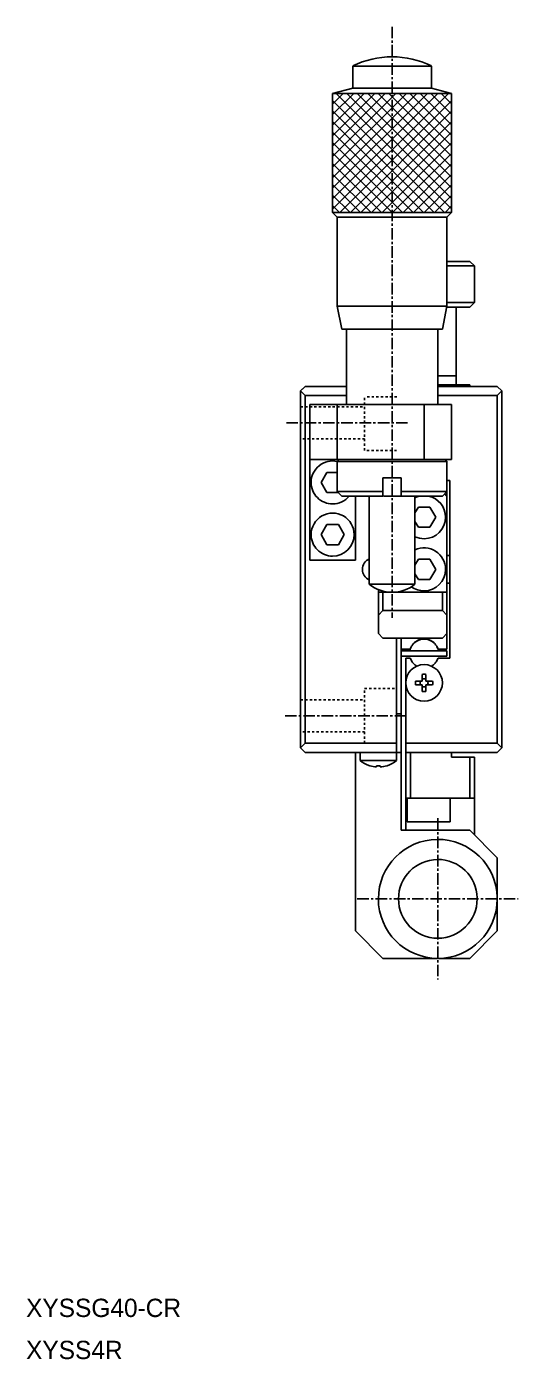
# Model space of a CAD drawing. Extents: x 78 to 245, y 86 to 237.
# Drawn here: x 77.9 to 131.6, y 91.2 to 236.8 of the extents above; entities that cross this region are included whole.
import ezdxf

# ---------------------------------------------------------------- set-up
doc = ezdxf.new("R2010")
doc.units = 0
doc.linetypes.add('CENTER', pattern=[2, 1.25, -0.25, 0.25, -0.25])
doc.linetypes.add('DOT', pattern=[0.5, 0.25, -0.25])
doc.layers.get('0').update_dxf_attribs({"linetype": 'CONTINUOUS'})
doc.layers.add('CENTER', color=1, linetype='CENTER')

msp = doc.modelspace()

# ---------------------------------------------------------------- linework, layer by layer
at = {"color": 7, "linetype": 'CONTINUOUS'}
for p, q in [((113.54, 230.13), (113.54, 232.54)), ((122.14, 232.54), (113.54, 232.54)), ((122.14, 232.54), (122.14, 230.13)), ((111.34, 229.54), (113.54, 230.13)), ((122.14, 230.13), (113.54, 230.13)), ((122.14, 230.13), (124.34, 229.54)), ((111.34, 216.54), (111.34, 229.54)), ((111.34, 216.54), (111.34, 229.54)), ((124.34, 229.54), (124.34, 216.54)), ((124.34, 229.54), (124.34, 216.54)), ((111.84, 216.04), (111.34, 216.54)), ((111.84, 206.29), (111.84, 216.04)), ((124.34, 216.54), (123.84, 216.04)), ((123.84, 216.04), (123.84, 206.29)), ((123.84, 211.19), (126.34, 211.19)), ((126.34, 211.19), (123.84, 211.19)), ((126.34, 211.19), (126.84, 210.69)), ((123.84, 210.69), (126.84, 210.69)), ((126.84, 210.69), (126.84, 206.69)), ((112.34, 203.79), (111.84, 206.29)), ((123.84, 206.29), (123.34, 203.79)), ((123.82, 206.19), (126.34, 206.19)), ((126.84, 206.69), (123.84, 206.69)), ((124.84, 206.19), (124.84, 198.69)), ((126.84, 206.69), (126.34, 206.19)), ((112.84, 195.54), (112.84, 203.79)), ((122.84, 203.79), (122.84, 195.54)), ((122.84, 198.69), (124.84, 198.69)), ((122.84, 198.69), (124.84, 198.69)), ((124.84, 198.69), (124.84, 197.69)), ((107.84, 197.04), (108.34, 197.54)), ((108.34, 197.54), (107.84, 197.04)), ((107.84, 197.04), (108.19, 197.39)), ((108.19, 197.39), (107.84, 197.04)), ((107.84, 197.04), (107.84, 158.04)), ((107.84, 197.04), (108.34, 196.54)), ((107.84, 197.04), (107.84, 197.04)), ((107.84, 197.04), (107.84, 197.04)), ((107.84, 197.04), (107.84, 197.04)), ((108.19, 197.39), (108.19, 197.39)), ((108.34, 197.54), (112.84, 197.54)), ((112.84, 197.54), (108.34, 197.54)), ((108.34, 197.54), (108.34, 197.54)), ((109.77, 197.54), (111.92, 197.54)), ((109.77, 197.54), (111.92, 197.54)), ((110.84, 197.54), (109.77, 197.54)), ((110.84, 197.54), (109.77, 197.54)), ((111.92, 197.54), (110.84, 197.54)), ((111.92, 197.54), (110.84, 197.54)), ((124.84, 197.69), (122.84, 197.69)), ((122.84, 197.69), (124.34, 197.69)), ((122.84, 197.69), (123.49, 197.69)), ((129.34, 197.54), (122.84, 197.54)), ((122.84, 197.54), (124.34, 197.54)), ((126.34, 197.69), (124.34, 197.69)), ((124.34, 197.54), (126.34, 197.54)), ((124.84, 197.69), (126.34, 197.69)), ((126.34, 197.69), (126.34, 197.54)), ((126.34, 197.69), (126.34, 197.69)), ((126.34, 197.54), (129.34, 197.54)), ((129.34, 197.54), (129.34, 197.54)), ((129.34, 197.54), (129.84, 197.04)), ((129.84, 197.04), (129.34, 197.54)), ((129.34, 196.54), (129.84, 197.04)), ((129.84, 192.04), (129.84, 197.04)), ((129.84, 197.04), (129.84, 197.04)), ((108.34, 158.54), (108.34, 196.54)), ((108.34, 196.54), (112.84, 196.54)), ((108.84, 195.54), (112.84, 195.54)), ((111.84, 195.54), (108.84, 195.54)), ((108.84, 195.54), (108.84, 189.54)), ((108.84, 195.54), (108.84, 195.54)), ((111.84, 195.54), (121.34, 195.54)), ((111.84, 189.54), (111.84, 195.54)), ((124.34, 195.54), (121.34, 195.54)), ((121.34, 195.54), (121.34, 189.54)), ((122.84, 196.54), (129.34, 196.54)), ((122.84, 195.54), (124.34, 195.54)), ((124.34, 189.54), (124.34, 195.54)), ((124.34, 195.54), (124.34, 195.54)), ((129.34, 196.54), (129.34, 158.54)), ((129.84, 176.24), (129.84, 192.04)), ((129.84, 192.04), (129.84, 192.04)), ((129.84, 192.04), (129.84, 192.04)), ((108.84, 189.54), (111.84, 189.54)), ((108.84, 189.54), (108.84, 178.54)), ((111.84, 189.54), (121.34, 189.54)), ((111.84, 189.34), (112.04, 189.54)), ((111.84, 186.04), (111.84, 189.34)), ((121.34, 189.54), (124.34, 189.54)), ((123.64, 189.54), (123.84, 189.34)), ((123.84, 189.34), (123.84, 186.04)), ((110.71, 188.14), (110.07, 187.04)), ((111.84, 188.14), (110.71, 188.14)), ((110.71, 185.94), (110.07, 187.04)), ((110.07, 187.04), (110.71, 185.94)), ((116.84, 187.54), (118.84, 187.54)), ((116.84, 186.04), (116.84, 187.54)), ((118.84, 187.54), (118.84, 186.04)), ((123.84, 187.24), (124.14, 187.24)), ((123.84, 187.04), (123.84, 186.44)), ((124.14, 179.04), (124.14, 187.24)), ((111.94, 185.94), (110.71, 185.94)), ((110.71, 185.94), (111.94, 185.94)), ((112.34, 185.54), (111.84, 186.04)), ((113.84, 185.54), (113.84, 178.54)), ((115.34, 175.92), (115.34, 185.54)), ((116.84, 185.54), (116.84, 186.04)), ((118.84, 185.54), (116.89, 185.54)), ((118.84, 186.04), (118.84, 185.54)), ((120.34, 185.54), (120.34, 175.92)), ((123.84, 186.04), (123.34, 185.54)), ((123.84, 185.54), (123.59, 185.79)), ((123.59, 185.79), (123.84, 185.54)), ((123.84, 186.04), (123.84, 186.24)), ((123.84, 185.54), (123.84, 186.04)), ((123.84, 181.24), (123.84, 185.54)), ((120.71, 184.34), (120.34, 183.71)), ((121.98, 184.34), (120.71, 184.34)), ((122.61, 183.24), (121.98, 184.34)), ((110.71, 182.44), (110.07, 181.34)), ((111.98, 182.44), (110.71, 182.44)), ((112.61, 181.34), (111.98, 182.44)), ((120.71, 182.14), (120.34, 182.77)), ((120.34, 182.77), (120.71, 182.14)), ((121.98, 182.14), (120.71, 182.14)), ((120.71, 182.14), (121.98, 182.14)), ((122.61, 183.24), (121.98, 182.14)), ((121.98, 182.14), (122.61, 183.24)), ((110.71, 180.24), (110.07, 181.34)), ((110.07, 181.34), (110.71, 180.24)), ((112.61, 181.34), (111.98, 180.24)), ((111.98, 180.24), (112.61, 181.34)), ((123.84, 175.04), (123.84, 181.24)), ((123.84, 181.24), (123.84, 181.24)), ((111.98, 180.24), (110.71, 180.24)), ((110.71, 180.24), (111.98, 180.24)), ((108.84, 178.54), (113.84, 178.54)), ((120.71, 178.64), (120.34, 178.01)), ((121.98, 178.64), (120.71, 178.64)), ((122.61, 177.54), (121.98, 178.64)), ((123.84, 179.04), (124.14, 179.04)), ((124.14, 178.84), (124.14, 179.04)), ((124.14, 167.84), (124.14, 178.84)), ((124.14, 178.84), (124.14, 178.84)), ((120.71, 176.44), (120.34, 177.07)), ((120.34, 177.07), (120.71, 176.44)), ((121.98, 176.44), (120.71, 176.44)), ((120.71, 176.44), (121.98, 176.44)), ((122.61, 177.54), (121.98, 176.44)), ((121.98, 176.44), (122.61, 177.54)), ((129.84, 176.24), (129.84, 176.24)), ((129.84, 176.04), (129.84, 176.24)), ((120.34, 175.92), (115.34, 175.92)), ((116.34, 175.33), (116.34, 175.04)), ((116.34, 175.04), (116.34, 172.54)), ((117.8, 175.04), (116.34, 175.04)), ((116.34, 175.04), (116.34, 175.04)), ((116.84, 175.04), (116.34, 175.04)), ((116.84, 175.04), (123.34, 175.04)), ((116.84, 173.04), (116.84, 175.04)), ((123.84, 175.04), (117.88, 175.04)), ((123.34, 175.04), (123.34, 173.04)), ((123.84, 175.04), (123.34, 175.04)), ((124.14, 176.04), (123.84, 176.04)), ((123.84, 172.54), (123.84, 175.04)), ((123.84, 175.04), (123.84, 175.04)), ((129.84, 160.04), (129.84, 176.04)), ((129.84, 176.04), (129.84, 176.04)), ((116.34, 172.54), (116.84, 173.04)), ((116.34, 172.54), (116.34, 170.54)), ((123.34, 173.04), (116.84, 173.04)), ((123.34, 173.04), (123.84, 172.54)), ((123.84, 171.24), (123.84, 172.54)), ((116.84, 170.04), (116.34, 170.54)), ((123.84, 170.54), (123.34, 170.04)), ((123.84, 171.24), (123.84, 171.24)), ((123.84, 170.54), (123.84, 171.24)), ((123.84, 168.84), (123.84, 170.54)), ((116.84, 170.04), (123.34, 170.04)), ((118.34, 170.04), (118.34, 158.54)), ((118.84, 170.04), (118.84, 168.84)), ((119.97, 169.14), (119.8, 168.84)), ((119.92, 169.04), (119.91, 169.04)), ((122.89, 168.84), (122.72, 169.14)), ((118.84, 168.84), (119.8, 168.84)), ((118.84, 168.64), (118.84, 168.84)), ((118.84, 168.64), (123.84, 168.64)), ((119.78, 168.64), (118.84, 168.64)), ((118.84, 168.64), (118.84, 168.64)), ((118.84, 168.64), (118.84, 168.64)), ((118.84, 168.64), (118.84, 168.04)), ((123.84, 168.04), (118.84, 168.04)), ((118.84, 161.74), (118.84, 168.04)), ((119.34, 165.14), (119.34, 167.84)), ((119.34, 167.84), (119.34, 167.84)), ((119.34, 167.84), (119.8, 167.84)), ((119.34, 167.84), (119.8, 167.84)), ((119.69, 168.64), (122.99, 168.64)), ((119.69, 168.64), (119.78, 168.64)), ((119.69, 168.64), (119.78, 168.64)), ((119.69, 168.64), (119.78, 168.64)), ((119.69, 168.64), (119.78, 168.64)), ((119.69, 168.64), (119.78, 168.64)), ((119.69, 168.64), (119.78, 168.64)), ((119.69, 168.64), (119.78, 168.64)), ((119.78, 168.64), (119.69, 168.64)), ((119.78, 168.64), (119.69, 168.64)), ((119.78, 168.64), (119.69, 168.64)), ((119.78, 168.64), (119.69, 168.64)), ((119.78, 168.64), (119.69, 168.64)), ((119.78, 168.64), (119.69, 168.64)), ((119.78, 168.64), (119.69, 168.64)), ((119.78, 168.64), (119.69, 168.64)), ((119.8, 167.84), (119.95, 167.58)), ((119.8, 167.84), (119.8, 167.84)), ((119.8, 167.84), (119.97, 167.55)), ((122.72, 167.55), (122.89, 167.84)), ((122.73, 167.58), (122.89, 167.84)), ((122.89, 168.84), (123.84, 168.84)), ((122.89, 167.84), (124.14, 167.84)), ((122.89, 167.84), (124.14, 167.84)), ((122.89, 167.84), (122.89, 167.84)), ((123.84, 168.64), (122.9, 168.64)), ((122.9, 168.64), (122.99, 168.64)), ((122.99, 168.64), (122.9, 168.64)), ((122.9, 168.64), (122.99, 168.64)), ((122.99, 168.64), (122.9, 168.64)), ((122.9, 168.64), (122.99, 168.64)), ((122.99, 168.64), (122.9, 168.64)), ((122.9, 168.64), (122.99, 168.64)), ((122.99, 168.64), (122.9, 168.64)), ((122.9, 168.64), (122.99, 168.64)), ((122.99, 168.64), (122.9, 168.64)), ((122.9, 168.64), (122.99, 168.64)), ((122.99, 168.64), (122.9, 168.64)), ((122.9, 168.64), (122.99, 168.64)), ((122.99, 168.64), (122.9, 168.64)), ((122.99, 168.64), (122.9, 168.64)), ((123.84, 168.64), (123.84, 168.64)), ((123.84, 168.64), (123.84, 168.04)), ((121.14, 166.07), (121.14, 165.34)), ((121.54, 165.34), (121.54, 166.07)), ((119.34, 158.54), (119.34, 165.14)), ((121.14, 165.34), (120.41, 165.34)), ((120.41, 164.94), (120.96, 164.94)), ((120.41, 164.94), (121.14, 164.94)), ((121.14, 164.94), (120.96, 164.94)), ((121.14, 164.94), (121.14, 164.21)), ((122.27, 165.34), (121.54, 165.34)), ((121.54, 164.94), (122.27, 164.94)), ((121.73, 164.94), (121.54, 164.94)), ((121.54, 164.21), (121.54, 164.94)), ((122.27, 164.94), (121.73, 164.94)), ((118.34, 161.74), (118.84, 161.74)), ((118.84, 157.54), (118.84, 161.74)), ((129.84, 158.04), (129.84, 160.04)), ((129.84, 160.04), (129.84, 160.04)), ((129.84, 160.04), (129.84, 160.04)), ((108.34, 158.54), (107.84, 158.04)), ((107.84, 158.04), (108.34, 157.54)), ((118.34, 158.54), (108.34, 158.54)), ((108.34, 157.54), (118.34, 157.54)), ((113.84, 138.04), (113.84, 157.54)), ((114.34, 156.65), (114.34, 157.54)), ((118.34, 157.54), (118.34, 158.54)), ((118.84, 157.54), (118.34, 157.54)), ((118.34, 157.54), (118.34, 156.65)), ((118.84, 157.54), (118.84, 149.04)), ((129.34, 158.54), (119.34, 158.54)), ((119.34, 158.54), (119.34, 157.54)), ((119.34, 157.54), (129.34, 157.54)), ((119.34, 157.54), (119.34, 152.54)), ((119.84, 152.54), (119.84, 157.54)), ((124.34, 157.54), (124.34, 157.04)), ((129.84, 158.04), (129.34, 158.54)), ((129.34, 157.54), (129.84, 158.04)), ((118.34, 156.65), (114.34, 156.65)), ((115.41, 156.09), (115.39, 156.09)), ((115.39, 156.09), (115.41, 156.09)), ((116.54, 156.09), (116.14, 156.09)), ((116.14, 156.09), (116.14, 155.96)), ((116.54, 155.96), (116.54, 156.09)), ((117.27, 156.09), (117.29, 156.09)), ((117.29, 156.09), (117.27, 156.09)), ((126.34, 157.04), (124.34, 157.04)), ((124.34, 157.04), (126.34, 157.04)), ((126.34, 157.04), (126.34, 152.54)), ((126.34, 157.04), (126.84, 157.04)), ((126.84, 157.04), (126.34, 157.04)), ((126.84, 152.54), (126.84, 157.04)), ((126.84, 157.04), (126.84, 157.04)), ((119.34, 152.54), (119.34, 149.04)), ((119.34, 152.54), (119.84, 152.54)), ((119.49, 149.94), (119.49, 152.54)), ((126.34, 152.54), (119.84, 152.54)), ((124.19, 152.54), (124.19, 149.94)), ((126.34, 152.54), (126.84, 152.54)), ((126.84, 148.54), (126.84, 152.54)), ((126.34, 149.04), (118.84, 149.04)), ((118.84, 149.04), (126.34, 149.04)), ((124.19, 149.94), (119.49, 149.94)), ((129.34, 146.04), (126.34, 149.04)), ((126.34, 149.04), (129.34, 146.04)), ((126.34, 149.04), (126.34, 149.04)), ((129.34, 146.04), (129.34, 141.54)), ((129.34, 146.04), (129.34, 146.04)), ((116.34, 141.55), (116.34, 141.55)), ((129.34, 141.54), (129.34, 138.04)), ((129.34, 141.54), (129.34, 141.54)), ((116.84, 135.04), (113.84, 138.04)), ((129.34, 138.04), (126.34, 135.04)), ((116.84, 135.04), (122.75, 135.04)), ((122.93, 135.04), (126.34, 135.04))]:
    msp.add_line(p, q, dxfattribs=at)
at = {"color": 3, "linetype": 'CONTINUOUS'}
for p, q in [((111.34, 229.53), (111.35, 229.54)), ((111.34, 228.38), (112.5, 229.54)), ((111.34, 227.23), (113.65, 229.54)), ((111.34, 226.08), (114.8, 229.54)), ((111.34, 224.93), (115.95, 229.54)), ((111.34, 223.79), (117.1, 229.54)), ((111.34, 222.64), (118.25, 229.54)), ((111.34, 221.49), (119.4, 229.54)), ((111.34, 220.34), (120.55, 229.54)), ((111.34, 219.19), (121.7, 229.54)), ((111.34, 218.04), (122.84, 229.54)), ((111.34, 216.89), (123.99, 229.54)), ((123.58, 216.54), (111.34, 228.78)), ((124.34, 216.93), (111.73, 229.54)), ((112.14, 216.54), (124.34, 228.74)), ((124.34, 218.08), (112.88, 229.54)), ((124.34, 219.23), (114.03, 229.54)), ((124.34, 220.38), (115.18, 229.54)), ((124.34, 221.53), (116.33, 229.54)), ((124.34, 222.68), (117.48, 229.54)), ((124.34, 223.82), (118.63, 229.54)), ((124.34, 224.97), (119.77, 229.54)), ((124.34, 226.12), (120.92, 229.54)), ((124.34, 227.27), (122.07, 229.54)), ((124.34, 228.42), (123.22, 229.54)), ((122.43, 216.54), (111.34, 227.63)), ((113.29, 216.54), (124.34, 227.59)), ((121.28, 216.54), (111.34, 226.48)), ((114.44, 216.54), (124.34, 226.44)), ((120.13, 216.54), (111.34, 225.33)), ((115.59, 216.54), (124.34, 225.3)), ((118.99, 216.54), (111.34, 224.18)), ((117.84, 216.54), (111.34, 223.04)), ((116.74, 216.54), (124.34, 224.15)), ((117.89, 216.54), (124.34, 223)), ((116.69, 216.54), (111.34, 221.89)), ((119.04, 216.54), (124.34, 221.85)), ((115.54, 216.54), (111.34, 220.74)), ((120.19, 216.54), (124.34, 220.7)), ((114.39, 216.54), (111.34, 219.59)), ((113.24, 216.54), (111.34, 218.44)), ((121.34, 216.54), (124.34, 219.55)), ((112.09, 216.54), (111.34, 217.29)), ((122.48, 216.54), (124.34, 218.4)), ((123.63, 216.54), (124.34, 217.25))]:
    msp.add_line(p, q, dxfattribs=at)
at = {"color": 9, "linetype": 'CONTINUOUS'}
msp.add_line((124.34, 197.69), (124.34, 197.54), dxfattribs=at)
at = {"color": 3, "linetype": 'DOT'}
for p, q in [((107.84, 195.29), (114.84, 195.29)), ((114.84, 193.54), (114.84, 196.54)), ((118.36, 196.41), (114.86, 196.41)), ((114.84, 190.54), (114.84, 193.54)), ((114.84, 191.79), (107.84, 191.79)), ((118.34, 190.54), (114.84, 190.54)), ((107.84, 163.29), (114.84, 163.29)), ((114.84, 158.54), (114.84, 164.54)), ((114.84, 164.54), (118.34, 164.54)), ((114.84, 159.79), (107.84, 159.79))]:
    msp.add_line(p, q, dxfattribs=at)
at = {"color": 7, "linetype": 'CONTINUOUS'}
for points in [[(111.34, 229.54, 0), (111.34, 229.54, 0), (111.35, 229.54, 0), (111.36, 229.54, 0), (111.38, 229.54, 0), (111.39, 229.54, 0), (111.41, 229.54, 0), (111.44, 229.54, 0), (111.47, 229.54, 0), (111.5, 229.54, 0), (111.54, 229.54, 0), (111.58, 229.54, 0), (111.62, 229.54, 0), (111.67, 229.54, 0), (111.72, 229.54, 0), (111.78, 229.54, 0), (111.84, 229.54, 0), (111.9, 229.54, 0), (111.97, 229.54, 0), (112.04, 229.54, 0), (112.11, 229.54, 0), (112.19, 229.54, 0), (112.27, 229.54, 0), (112.35, 229.54, 0), (112.44, 229.54, 0), (112.53, 229.54, 0), (112.62, 229.54, 0), (112.72, 229.54, 0), (112.82, 229.54, 0), (112.92, 229.54, 0), (113.03, 229.54, 0), (113.14, 229.54, 0), (113.25, 229.54, 0), (113.36, 229.54, 0), (113.48, 229.54, 0), (113.6, 229.54, 0), (113.72, 229.54, 0), (113.84, 229.54, 0), (113.97, 229.54, 0), (114.1, 229.54, 0), (114.23, 229.54, 0), (114.37, 229.54, 0), (114.5, 229.54, 0), (114.64, 229.54, 0), (114.78, 229.54, 0), (114.92, 229.54, 0), (115.06, 229.54, 0), (115.21, 229.54, 0), (115.36, 229.54, 0), (115.5, 229.54, 0), (115.65, 229.54, 0), (115.8, 229.54, 0), (115.96, 229.54, 0), (116.11, 229.54, 0), (116.26, 229.54, 0), (116.42, 229.54, 0), (116.58, 229.54, 0), (116.73, 229.54, 0), (116.89, 229.54, 0), (117.05, 229.54, 0), (117.21, 229.54, 0), (117.36, 229.54, 0), (117.52, 229.54, 0), (117.68, 229.54, 0), (117.84, 229.54, 0), (118, 229.54, 0), (118.16, 229.54, 0), (118.32, 229.54, 0), (118.48, 229.54, 0), (118.64, 229.54, 0), (118.8, 229.54, 0), (118.95, 229.54, 0), (119.11, 229.54, 0), (119.27, 229.54, 0), (119.42, 229.54, 0), (119.58, 229.54, 0), (119.73, 229.54, 0), (119.88, 229.54, 0), (120.03, 229.54, 0), (120.18, 229.54, 0), (120.33, 229.54, 0), (120.48, 229.54, 0), (120.62, 229.54, 0), (120.77, 229.54, 0), (120.91, 229.54, 0), (121.05, 229.54, 0), (121.19, 229.54, 0), (121.32, 229.54, 0), (121.45, 229.54, 0), (121.59, 229.54, 0), (121.72, 229.54, 0), (121.84, 229.54, 0), (121.97, 229.54, 0), (122.09, 229.54, 0), (122.21, 229.54, 0), (122.33, 229.54, 0), (122.44, 229.54, 0), (122.55, 229.54, 0), (122.66, 229.54, 0), (122.77, 229.54, 0), (122.87, 229.54, 0), (122.97, 229.54, 0), (123.06, 229.54, 0), (123.16, 229.54, 0), (123.25, 229.54, 0), (123.33, 229.54, 0), (123.42, 229.54, 0), (123.5, 229.54, 0), (123.58, 229.54, 0), (123.65, 229.54, 0), (123.72, 229.54, 0), (123.79, 229.54, 0), (123.85, 229.54, 0), (123.91, 229.54, 0), (123.96, 229.54, 0), (124.02, 229.54, 0), (124.06, 229.54, 0), (124.11, 229.54, 0), (124.15, 229.54, 0), (124.19, 229.54, 0), (124.22, 229.54, 0), (124.25, 229.54, 0), (124.27, 229.54, 0), (124.29, 229.54, 0), (124.31, 229.54, 0), (124.33, 229.54, 0), (124.33, 229.54, 0), (124.34, 229.54, 0), (124.34, 229.54, 0)], [(111.34, 229.54, 0), (111.34, 229.54, 0), (111.35, 229.54, 0), (111.36, 229.54, 0), (111.38, 229.54, 0), (111.39, 229.54, 0), (111.41, 229.54, 0), (111.44, 229.54, 0), (111.47, 229.54, 0), (111.5, 229.54, 0), (111.54, 229.54, 0), (111.58, 229.54, 0), (111.62, 229.54, 0), (111.67, 229.54, 0), (111.72, 229.54, 0), (111.78, 229.54, 0), (111.84, 229.54, 0), (111.9, 229.54, 0), (111.97, 229.54, 0), (112.04, 229.54, 0), (112.11, 229.54, 0), (112.19, 229.54, 0), (112.27, 229.54, 0), (112.35, 229.54, 0), (112.44, 229.54, 0), (112.53, 229.54, 0), (112.62, 229.54, 0), (112.72, 229.54, 0), (112.82, 229.54, 0), (112.92, 229.54, 0), (113.03, 229.54, 0), (113.14, 229.54, 0), (113.25, 229.54, 0), (113.36, 229.54, 0), (113.48, 229.54, 0), (113.6, 229.54, 0), (113.72, 229.54, 0), (113.84, 229.54, 0), (113.97, 229.54, 0), (114.1, 229.54, 0), (114.23, 229.54, 0), (114.37, 229.54, 0), (114.5, 229.54, 0), (114.64, 229.54, 0), (114.78, 229.54, 0), (114.92, 229.54, 0), (115.06, 229.54, 0), (115.21, 229.54, 0), (115.36, 229.54, 0), (115.5, 229.54, 0), (115.65, 229.54, 0), (115.8, 229.54, 0), (115.96, 229.54, 0), (116.11, 229.54, 0), (116.26, 229.54, 0), (116.42, 229.54, 0), (116.58, 229.54, 0), (116.73, 229.54, 0), (116.89, 229.54, 0), (117.05, 229.54, 0), (117.21, 229.54, 0), (117.36, 229.54, 0), (117.52, 229.54, 0), (117.68, 229.54, 0), (117.84, 229.54, 0), (118, 229.54, 0), (118.16, 229.54, 0), (118.32, 229.54, 0), (118.48, 229.54, 0), (118.64, 229.54, 0), (118.8, 229.54, 0), (118.95, 229.54, 0), (119.11, 229.54, 0), (119.27, 229.54, 0), (119.42, 229.54, 0), (119.58, 229.54, 0), (119.73, 229.54, 0), (119.88, 229.54, 0), (120.03, 229.54, 0), (120.18, 229.54, 0), (120.33, 229.54, 0), (120.48, 229.54, 0), (120.62, 229.54, 0), (120.77, 229.54, 0), (120.91, 229.54, 0), (121.05, 229.54, 0), (121.19, 229.54, 0), (121.32, 229.54, 0), (121.45, 229.54, 0), (121.59, 229.54, 0), (121.72, 229.54, 0), (121.84, 229.54, 0), (121.97, 229.54, 0), (122.09, 229.54, 0), (122.21, 229.54, 0), (122.33, 229.54, 0), (122.44, 229.54, 0), (122.55, 229.54, 0), (122.66, 229.54, 0), (122.77, 229.54, 0), (122.87, 229.54, 0), (122.97, 229.54, 0), (123.06, 229.54, 0), (123.16, 229.54, 0), (123.25, 229.54, 0), (123.33, 229.54, 0), (123.42, 229.54, 0), (123.5, 229.54, 0), (123.58, 229.54, 0), (123.65, 229.54, 0), (123.72, 229.54, 0), (123.79, 229.54, 0), (123.85, 229.54, 0), (123.91, 229.54, 0), (123.96, 229.54, 0), (124.02, 229.54, 0), (124.06, 229.54, 0), (124.11, 229.54, 0), (124.15, 229.54, 0), (124.19, 229.54, 0), (124.22, 229.54, 0), (124.25, 229.54, 0), (124.27, 229.54, 0), (124.29, 229.54, 0), (124.31, 229.54, 0), (124.33, 229.54, 0), (124.33, 229.54, 0), (124.34, 229.54, 0), (124.34, 229.54, 0)], [(111.34, 216.54, 0), (111.34, 216.54, 0), (111.35, 216.54, 0), (111.36, 216.54, 0), (111.38, 216.54, 0), (111.39, 216.54, 0), (111.41, 216.54, 0), (111.44, 216.54, 0), (111.47, 216.54, 0), (111.5, 216.54, 0), (111.54, 216.54, 0), (111.58, 216.54, 0), (111.62, 216.54, 0), (111.67, 216.54, 0), (111.72, 216.54, 0), (111.78, 216.54, 0), (111.84, 216.54, 0), (111.9, 216.54, 0), (111.97, 216.54, 0), (112.04, 216.54, 0), (112.11, 216.54, 0), (112.19, 216.54, 0), (112.27, 216.54, 0), (112.35, 216.54, 0), (112.44, 216.54, 0), (112.53, 216.54, 0), (112.62, 216.54, 0), (112.72, 216.54, 0), (112.82, 216.54, 0), (112.92, 216.54, 0), (113.03, 216.54, 0), (113.14, 216.54, 0), (113.25, 216.54, 0), (113.36, 216.54, 0), (113.48, 216.54, 0), (113.6, 216.54, 0), (113.72, 216.54, 0), (113.84, 216.54, 0), (113.97, 216.54, 0), (114.1, 216.54, 0), (114.23, 216.54, 0), (114.37, 216.54, 0), (114.5, 216.54, 0), (114.64, 216.54, 0), (114.78, 216.54, 0), (114.92, 216.54, 0), (115.06, 216.54, 0), (115.21, 216.54, 0), (115.36, 216.54, 0), (115.5, 216.54, 0), (115.65, 216.54, 0), (115.8, 216.54, 0), (115.96, 216.54, 0), (116.11, 216.54, 0), (116.26, 216.54, 0), (116.42, 216.54, 0), (116.58, 216.54, 0), (116.73, 216.54, 0), (116.89, 216.54, 0), (117.05, 216.54, 0), (117.21, 216.54, 0), (117.36, 216.54, 0), (117.52, 216.54, 0), (117.68, 216.54, 0), (117.84, 216.54, 0), (118, 216.54, 0), (118.16, 216.54, 0), (118.32, 216.54, 0), (118.48, 216.54, 0), (118.64, 216.54, 0), (118.8, 216.54, 0), (118.95, 216.54, 0), (119.11, 216.54, 0), (119.27, 216.54, 0), (119.42, 216.54, 0), (119.58, 216.54, 0), (119.73, 216.54, 0), (119.88, 216.54, 0), (120.03, 216.54, 0), (120.18, 216.54, 0), (120.33, 216.54, 0), (120.48, 216.54, 0), (120.62, 216.54, 0), (120.77, 216.54, 0), (120.91, 216.54, 0), (121.05, 216.54, 0), (121.19, 216.54, 0), (121.32, 216.54, 0), (121.45, 216.54, 0), (121.59, 216.54, 0), (121.72, 216.54, 0), (121.84, 216.54, 0), (121.97, 216.54, 0), (122.09, 216.54, 0), (122.21, 216.54, 0), (122.33, 216.54, 0), (122.44, 216.54, 0), (122.55, 216.54, 0), (122.66, 216.54, 0), (122.77, 216.54, 0), (122.87, 216.54, 0), (122.97, 216.54, 0), (123.06, 216.54, 0), (123.16, 216.54, 0), (123.25, 216.54, 0), (123.33, 216.54, 0), (123.42, 216.54, 0), (123.5, 216.54, 0), (123.58, 216.54, 0), (123.65, 216.54, 0), (123.72, 216.54, 0), (123.79, 216.54, 0), (123.85, 216.54, 0), (123.91, 216.54, 0), (123.96, 216.54, 0), (124.02, 216.54, 0), (124.06, 216.54, 0), (124.11, 216.54, 0), (124.15, 216.54, 0), (124.19, 216.54, 0), (124.22, 216.54, 0), (124.25, 216.54, 0), (124.27, 216.54, 0), (124.29, 216.54, 0), (124.31, 216.54, 0), (124.33, 216.54, 0), (124.33, 216.54, 0), (124.34, 216.54, 0), (124.34, 216.54, 0)], [(124.34, 216.54, 0), (124.34, 216.54, 0), (124.33, 216.54, 0), (124.33, 216.54, 0), (124.31, 216.54, 0), (124.29, 216.54, 0), (124.27, 216.54, 0), (124.25, 216.54, 0), (124.22, 216.54, 0), (124.19, 216.54, 0), (124.15, 216.54, 0), (124.11, 216.54, 0), (124.06, 216.54, 0), (124.02, 216.54, 0), (123.96, 216.54, 0), (123.91, 216.54, 0), (123.85, 216.54, 0), (123.79, 216.54, 0), (123.72, 216.54, 0), (123.65, 216.54, 0), (123.58, 216.54, 0), (123.5, 216.54, 0), (123.42, 216.54, 0), (123.33, 216.54, 0), (123.25, 216.54, 0), (123.16, 216.54, 0), (123.06, 216.54, 0), (122.97, 216.54, 0), (122.87, 216.54, 0), (122.77, 216.54, 0), (122.66, 216.54, 0), (122.55, 216.54, 0), (122.44, 216.54, 0), (122.33, 216.54, 0), (122.21, 216.54, 0), (122.09, 216.54, 0), (121.97, 216.54, 0), (121.84, 216.54, 0), (121.72, 216.54, 0), (121.59, 216.54, 0), (121.45, 216.54, 0), (121.32, 216.54, 0), (121.19, 216.54, 0), (121.05, 216.54, 0), (120.91, 216.54, 0), (120.77, 216.54, 0), (120.62, 216.54, 0), (120.48, 216.54, 0), (120.33, 216.54, 0), (120.18, 216.54, 0), (120.03, 216.54, 0), (119.88, 216.54, 0), (119.73, 216.54, 0), (119.58, 216.54, 0), (119.42, 216.54, 0), (119.27, 216.54, 0), (119.11, 216.54, 0), (118.95, 216.54, 0), (118.8, 216.54, 0), (118.64, 216.54, 0), (118.48, 216.54, 0), (118.32, 216.54, 0), (118.16, 216.54, 0), (118, 216.54, 0), (117.84, 216.54, 0), (117.68, 216.54, 0), (117.52, 216.54, 0), (117.36, 216.54, 0), (117.21, 216.54, 0), (117.05, 216.54, 0), (116.89, 216.54, 0), (116.73, 216.54, 0), (116.58, 216.54, 0), (116.42, 216.54, 0), (116.26, 216.54, 0), (116.11, 216.54, 0), (115.96, 216.54, 0), (115.8, 216.54, 0), (115.65, 216.54, 0), (115.5, 216.54, 0), (115.36, 216.54, 0), (115.21, 216.54, 0), (115.06, 216.54, 0), (114.92, 216.54, 0), (114.78, 216.54, 0), (114.64, 216.54, 0), (114.5, 216.54, 0), (114.37, 216.54, 0), (114.23, 216.54, 0), (114.1, 216.54, 0), (113.97, 216.54, 0), (113.84, 216.54, 0), (113.72, 216.54, 0), (113.6, 216.54, 0), (113.48, 216.54, 0), (113.36, 216.54, 0), (113.25, 216.54, 0), (113.14, 216.54, 0), (113.03, 216.54, 0), (112.92, 216.54, 0), (112.82, 216.54, 0), (112.72, 216.54, 0), (112.62, 216.54, 0), (112.53, 216.54, 0), (112.44, 216.54, 0), (112.35, 216.54, 0), (112.27, 216.54, 0), (112.19, 216.54, 0), (112.11, 216.54, 0), (112.04, 216.54, 0), (111.97, 216.54, 0), (111.9, 216.54, 0), (111.84, 216.54, 0), (111.78, 216.54, 0), (111.72, 216.54, 0), (111.67, 216.54, 0), (111.62, 216.54, 0), (111.58, 216.54, 0), (111.54, 216.54, 0), (111.5, 216.54, 0), (111.47, 216.54, 0), (111.44, 216.54, 0), (111.41, 216.54, 0), (111.39, 216.54, 0), (111.38, 216.54, 0), (111.36, 216.54, 0), (111.35, 216.54, 0), (111.34, 216.54, 0), (111.34, 216.54, 0)], [(111.84, 216.04, 0), (111.84, 216.04, 0), (111.85, 216.04, 0), (111.86, 216.04, 0), (111.87, 216.04, 0), (111.89, 216.04, 0), (111.91, 216.04, 0), (111.93, 216.04, 0), (111.96, 216.04, 0), (111.99, 216.04, 0), (112.02, 216.04, 0), (112.06, 216.04, 0), (112.1, 216.04, 0), (112.15, 216.04, 0), (112.19, 216.04, 0), (112.25, 216.04, 0), (112.3, 216.04, 0), (112.36, 216.04, 0), (112.42, 216.04, 0), (112.48, 216.04, 0), (112.55, 216.04, 0), (112.62, 216.04, 0), (112.7, 216.04, 0), (112.77, 216.04, 0), (112.85, 216.04, 0), (112.94, 216.04, 0), (113.02, 216.04, 0), (113.11, 216.04, 0), (113.2, 216.04, 0), (113.3, 216.04, 0), (113.4, 216.04, 0), (113.5, 216.04, 0), (113.6, 216.04, 0), (113.71, 216.04, 0), (113.81, 216.04, 0), (113.92, 216.04, 0), (114.04, 216.04, 0), (114.15, 216.04, 0), (114.27, 216.04, 0), (114.39, 216.04, 0), (114.51, 216.04, 0), (114.63, 216.04, 0), (114.76, 216.04, 0), (114.89, 216.04, 0), (115.02, 216.04, 0), (115.15, 216.04, 0), (115.28, 216.04, 0), (115.41, 216.04, 0), (115.55, 216.04, 0), (115.68, 216.04, 0), (115.82, 216.04, 0), (115.96, 216.04, 0), (116.1, 216.04, 0), (116.24, 216.04, 0), (116.39, 216.04, 0), (116.53, 216.04, 0), (116.67, 216.04, 0), (116.82, 216.04, 0), (116.96, 216.04, 0), (117.11, 216.04, 0), (117.25, 216.04, 0), (117.4, 216.04, 0), (117.55, 216.04, 0), (117.7, 216.04, 0), (117.84, 216.04, 0), (117.99, 216.04, 0), (118.14, 216.04, 0), (118.28, 216.04, 0), (118.43, 216.04, 0), (118.58, 216.04, 0), (118.72, 216.04, 0), (118.87, 216.04, 0), (119.01, 216.04, 0), (119.16, 216.04, 0), (119.3, 216.04, 0), (119.44, 216.04, 0), (119.58, 216.04, 0), (119.72, 216.04, 0), (119.86, 216.04, 0), (120, 216.04, 0), (120.14, 216.04, 0), (120.28, 216.04, 0), (120.41, 216.04, 0), (120.54, 216.04, 0), (120.67, 216.04, 0), (120.8, 216.04, 0), (120.93, 216.04, 0), (121.05, 216.04, 0), (121.18, 216.04, 0), (121.3, 216.04, 0), (121.42, 216.04, 0), (121.53, 216.04, 0), (121.65, 216.04, 0), (121.76, 216.04, 0), (121.87, 216.04, 0), (121.98, 216.04, 0), (122.09, 216.04, 0), (122.19, 216.04, 0), (122.29, 216.04, 0), (122.39, 216.04, 0), (122.48, 216.04, 0), (122.57, 216.04, 0), (122.66, 216.04, 0), (122.75, 216.04, 0), (122.83, 216.04, 0), (122.91, 216.04, 0), (122.99, 216.04, 0), (123.06, 216.04, 0), (123.14, 216.04, 0), (123.2, 216.04, 0), (123.27, 216.04, 0), (123.33, 216.04, 0), (123.39, 216.04, 0), (123.44, 216.04, 0), (123.49, 216.04, 0), (123.54, 216.04, 0), (123.58, 216.04, 0), (123.63, 216.04, 0), (123.66, 216.04, 0), (123.7, 216.04, 0), (123.73, 216.04, 0), (123.75, 216.04, 0), (123.78, 216.04, 0), (123.8, 216.04, 0), (123.81, 216.04, 0), (123.83, 216.04, 0), (123.84, 216.04, 0), (123.84, 216.04, 0), (123.84, 216.04, 0)], [(111.84, 206.29, 0), (111.84, 206.29, 0), (111.85, 206.29, 0), (111.86, 206.29, 0), (111.87, 206.29, 0), (111.89, 206.29, 0), (111.91, 206.29, 0), (111.93, 206.29, 0), (111.96, 206.29, 0), (111.99, 206.29, 0), (112.02, 206.29, 0), (112.06, 206.29, 0), (112.1, 206.29, 0), (112.15, 206.29, 0), (112.19, 206.29, 0), (112.25, 206.29, 0), (112.3, 206.29, 0), (112.36, 206.29, 0), (112.42, 206.29, 0), (112.48, 206.29, 0), (112.55, 206.29, 0), (112.62, 206.29, 0), (112.7, 206.29, 0), (112.77, 206.29, 0), (112.85, 206.29, 0), (112.94, 206.29, 0), (113.02, 206.29, 0), (113.11, 206.29, 0), (113.2, 206.29, 0), (113.3, 206.29, 0), (113.4, 206.29, 0), (113.5, 206.29, 0), (113.6, 206.29, 0), (113.71, 206.29, 0), (113.81, 206.29, 0), (113.92, 206.29, 0), (114.04, 206.29, 0), (114.15, 206.29, 0), (114.27, 206.29, 0), (114.39, 206.29, 0), (114.51, 206.29, 0), (114.63, 206.29, 0), (114.76, 206.29, 0), (114.89, 206.29, 0), (115.02, 206.29, 0), (115.15, 206.29, 0), (115.28, 206.29, 0), (115.41, 206.29, 0), (115.55, 206.29, 0), (115.68, 206.29, 0), (115.82, 206.29, 0), (115.96, 206.29, 0), (116.1, 206.29, 0), (116.24, 206.29, 0), (116.39, 206.29, 0), (116.53, 206.29, 0), (116.67, 206.29, 0), (116.82, 206.29, 0), (116.96, 206.29, 0), (117.11, 206.29, 0), (117.25, 206.29, 0), (117.4, 206.29, 0), (117.55, 206.29, 0), (117.7, 206.29, 0), (117.84, 206.29, 0), (117.99, 206.29, 0), (118.14, 206.29, 0), (118.28, 206.29, 0), (118.43, 206.29, 0), (118.58, 206.29, 0), (118.72, 206.29, 0), (118.87, 206.29, 0), (119.01, 206.29, 0), (119.16, 206.29, 0), (119.3, 206.29, 0), (119.44, 206.29, 0), (119.58, 206.29, 0), (119.72, 206.29, 0), (119.86, 206.29, 0), (120, 206.29, 0), (120.14, 206.29, 0), (120.28, 206.29, 0), (120.41, 206.29, 0), (120.54, 206.29, 0), (120.67, 206.29, 0), (120.8, 206.29, 0), (120.93, 206.29, 0), (121.05, 206.29, 0), (121.18, 206.29, 0), (121.3, 206.29, 0), (121.42, 206.29, 0), (121.53, 206.29, 0), (121.65, 206.29, 0), (121.76, 206.29, 0), (121.87, 206.29, 0), (121.98, 206.29, 0), (122.09, 206.29, 0), (122.19, 206.29, 0), (122.29, 206.29, 0), (122.39, 206.29, 0), (122.48, 206.29, 0), (122.57, 206.29, 0), (122.66, 206.29, 0), (122.75, 206.29, 0), (122.83, 206.29, 0), (122.91, 206.29, 0), (122.99, 206.29, 0), (123.06, 206.29, 0), (123.14, 206.29, 0), (123.2, 206.29, 0), (123.27, 206.29, 0), (123.33, 206.29, 0), (123.39, 206.29, 0), (123.44, 206.29, 0), (123.49, 206.29, 0), (123.54, 206.29, 0), (123.58, 206.29, 0), (123.63, 206.29, 0), (123.66, 206.29, 0), (123.7, 206.29, 0), (123.73, 206.29, 0), (123.75, 206.29, 0), (123.78, 206.29, 0), (123.8, 206.29, 0), (123.81, 206.29, 0), (123.83, 206.29, 0), (123.84, 206.29, 0), (123.84, 206.29, 0), (123.84, 206.29, 0)], [(112.34, 203.79, 0), (112.34, 203.79, 0), (112.35, 203.79, 0), (112.36, 203.79, 0), (112.37, 203.79, 0), (112.39, 203.79, 0), (112.4, 203.79, 0), (112.42, 203.79, 0), (112.45, 203.79, 0), (112.48, 203.79, 0), (112.51, 203.79, 0), (112.54, 203.79, 0), (112.58, 203.79, 0), (112.62, 203.79, 0), (112.67, 203.79, 0), (112.71, 203.79, 0), (112.76, 203.79, 0), (112.81, 203.79, 0), (112.87, 203.79, 0), (112.93, 203.79, 0), (112.99, 203.79, 0), (113.06, 203.79, 0), (113.13, 203.79, 0), (113.2, 203.79, 0), (113.27, 203.79, 0), (113.35, 203.79, 0), (113.43, 203.79, 0), (113.51, 203.79, 0), (113.59, 203.79, 0), (113.68, 203.79, 0), (113.77, 203.79, 0), (113.86, 203.79, 0), (113.95, 203.79, 0), (114.05, 203.79, 0), (114.15, 203.79, 0), (114.25, 203.79, 0), (114.35, 203.79, 0), (114.46, 203.79, 0), (114.57, 203.79, 0), (114.68, 203.79, 0), (114.79, 203.79, 0), (114.9, 203.79, 0), (115.02, 203.79, 0), (115.13, 203.79, 0), (115.25, 203.79, 0), (115.37, 203.79, 0), (115.49, 203.79, 0), (115.61, 203.79, 0), (115.74, 203.79, 0), (115.86, 203.79, 0), (115.99, 203.79, 0), (116.12, 203.79, 0), (116.25, 203.79, 0), (116.38, 203.79, 0), (116.51, 203.79, 0), (116.64, 203.79, 0), (116.77, 203.79, 0), (116.9, 203.79, 0), (117.04, 203.79, 0), (117.17, 203.79, 0), (117.3, 203.79, 0), (117.44, 203.79, 0), (117.57, 203.79, 0), (117.71, 203.79, 0), (117.84, 203.79, 0), (117.98, 203.79, 0), (118.11, 203.79, 0), (118.25, 203.79, 0), (118.38, 203.79, 0), (118.52, 203.79, 0), (118.65, 203.79, 0), (118.78, 203.79, 0), (118.92, 203.79, 0), (119.05, 203.79, 0), (119.18, 203.79, 0), (119.31, 203.79, 0), (119.44, 203.79, 0), (119.57, 203.79, 0), (119.7, 203.79, 0), (119.82, 203.79, 0), (119.95, 203.79, 0), (120.07, 203.79, 0), (120.19, 203.79, 0), (120.32, 203.79, 0), (120.44, 203.79, 0), (120.55, 203.79, 0), (120.67, 203.79, 0), (120.79, 203.79, 0), (120.9, 203.79, 0), (121.01, 203.79, 0), (121.12, 203.79, 0), (121.23, 203.79, 0), (121.33, 203.79, 0), (121.44, 203.79, 0), (121.54, 203.79, 0), (121.64, 203.79, 0), (121.73, 203.79, 0), (121.83, 203.79, 0), (121.92, 203.79, 0), (122.01, 203.79, 0), (122.09, 203.79, 0), (122.18, 203.79, 0), (122.26, 203.79, 0), (122.34, 203.79, 0), (122.42, 203.79, 0), (122.49, 203.79, 0), (122.56, 203.79, 0), (122.63, 203.79, 0), (122.69, 203.79, 0), (122.76, 203.79, 0), (122.81, 203.79, 0), (122.87, 203.79, 0), (122.92, 203.79, 0), (122.97, 203.79, 0), (123.02, 203.79, 0), (123.07, 203.79, 0), (123.11, 203.79, 0), (123.14, 203.79, 0), (123.18, 203.79, 0), (123.21, 203.79, 0), (123.24, 203.79, 0), (123.26, 203.79, 0), (123.28, 203.79, 0), (123.3, 203.79, 0), (123.32, 203.79, 0), (123.33, 203.79, 0), (123.34, 203.79, 0), (123.34, 203.79, 0), (123.34, 203.79, 0)], [(111.84, 189.34, 0), (111.84, 189.34, 0), (111.85, 189.34, 0), (111.86, 189.34, 0), (111.87, 189.34, 0), (111.89, 189.34, 0), (111.91, 189.34, 0), (111.93, 189.34, 0), (111.96, 189.34, 0), (111.99, 189.34, 0), (112.02, 189.34, 0), (112.06, 189.34, 0), (112.1, 189.34, 0), (112.15, 189.34, 0), (112.19, 189.34, 0), (112.25, 189.34, 0), (112.3, 189.34, 0), (112.36, 189.34, 0), (112.42, 189.34, 0), (112.48, 189.34, 0), (112.55, 189.34, 0), (112.62, 189.34, 0), (112.7, 189.34, 0), (112.77, 189.34, 0), (112.85, 189.34, 0), (112.94, 189.34, 0), (113.02, 189.34, 0), (113.11, 189.34, 0), (113.2, 189.34, 0), (113.3, 189.34, 0), (113.4, 189.34, 0), (113.5, 189.34, 0), (113.6, 189.34, 0), (113.71, 189.34, 0), (113.81, 189.34, 0), (113.92, 189.34, 0), (114.04, 189.34, 0), (114.15, 189.34, 0), (114.27, 189.34, 0), (114.39, 189.34, 0), (114.51, 189.34, 0), (114.63, 189.34, 0), (114.76, 189.34, 0), (114.89, 189.34, 0), (115.02, 189.34, 0), (115.15, 189.34, 0), (115.28, 189.34, 0), (115.41, 189.34, 0), (115.55, 189.34, 0), (115.68, 189.34, 0), (115.82, 189.34, 0), (115.96, 189.34, 0), (116.1, 189.34, 0), (116.24, 189.34, 0), (116.39, 189.34, 0), (116.53, 189.34, 0), (116.67, 189.34, 0), (116.82, 189.34, 0), (116.96, 189.34, 0), (117.11, 189.34, 0), (117.25, 189.34, 0), (117.4, 189.34, 0), (117.55, 189.34, 0), (117.7, 189.34, 0), (117.84, 189.34, 0), (117.99, 189.34, 0), (118.14, 189.34, 0), (118.28, 189.34, 0), (118.43, 189.34, 0), (118.58, 189.34, 0), (118.72, 189.34, 0), (118.87, 189.34, 0), (119.01, 189.34, 0), (119.16, 189.34, 0), (119.3, 189.34, 0), (119.44, 189.34, 0), (119.58, 189.34, 0), (119.72, 189.34, 0), (119.86, 189.34, 0), (120, 189.34, 0), (120.14, 189.34, 0), (120.28, 189.34, 0), (120.41, 189.34, 0), (120.54, 189.34, 0), (120.67, 189.34, 0), (120.8, 189.34, 0), (120.93, 189.34, 0), (121.05, 189.34, 0), (121.18, 189.34, 0), (121.3, 189.34, 0), (121.42, 189.34, 0), (121.53, 189.34, 0), (121.65, 189.34, 0), (121.76, 189.34, 0), (121.87, 189.34, 0), (121.98, 189.34, 0), (122.09, 189.34, 0), (122.19, 189.34, 0), (122.29, 189.34, 0), (122.39, 189.34, 0), (122.48, 189.34, 0), (122.57, 189.34, 0), (122.66, 189.34, 0), (122.75, 189.34, 0), (122.83, 189.34, 0), (122.91, 189.34, 0), (122.99, 189.34, 0), (123.06, 189.34, 0), (123.14, 189.34, 0), (123.2, 189.34, 0), (123.27, 189.34, 0), (123.33, 189.34, 0), (123.39, 189.34, 0), (123.44, 189.34, 0), (123.49, 189.34, 0), (123.54, 189.34, 0), (123.58, 189.34, 0), (123.63, 189.34, 0), (123.66, 189.34, 0), (123.7, 189.34, 0), (123.73, 189.34, 0), (123.75, 189.34, 0), (123.78, 189.34, 0), (123.8, 189.34, 0), (123.81, 189.34, 0), (123.83, 189.34, 0), (123.84, 189.34, 0), (123.84, 189.34, 0), (123.84, 189.34, 0)], [(111.84, 186.04, 0), (111.84, 186.04, 0), (111.84, 186.04, 0), (111.85, 186.04, 0), (111.85, 186.04, 0), (111.85, 186.04, 0), (111.86, 186.04, 0), (111.86, 186.04, 0), (111.87, 186.04, 0), (111.87, 186.04, 0), (111.88, 186.04, 0), (111.89, 186.04, 0), (111.89, 186.04, 0), (111.9, 186.04, 0), (111.91, 186.04, 0), (111.92, 186.04, 0), (111.94, 186.04, 0), (111.95, 186.04, 0), (111.96, 186.04, 0), (111.97, 186.04, 0), (111.99, 186.04, 0), (112, 186.04, 0), (112.02, 186.04, 0), (112.03, 186.04, 0), (112.05, 186.04, 0), (112.07, 186.04, 0), (112.08, 186.04, 0), (112.1, 186.04, 0), (112.12, 186.04, 0), (112.14, 186.04, 0), (112.17, 186.04, 0), (112.19, 186.04, 0), (112.21, 186.04, 0), (112.23, 186.04, 0), (112.25, 186.04, 0), (112.28, 186.04, 0), (112.31, 186.04, 0), (112.33, 186.04, 0), (112.36, 186.04, 0), (112.38, 186.04, 0), (112.41, 186.04, 0), (112.44, 186.04, 0), (112.47, 186.04, 0), (112.5, 186.04, 0), (112.53, 186.04, 0), (112.56, 186.04, 0), (112.59, 186.04, 0), (112.62, 186.04, 0), (112.66, 186.04, 0), (112.69, 186.04, 0), (112.72, 186.04, 0), (112.76, 186.04, 0), (112.79, 186.04, 0), (112.83, 186.04, 0), (112.86, 186.04, 0), (112.9, 186.04, 0), (112.94, 186.04, 0), (112.98, 186.04, 0), (113.02, 186.04, 0), (113.06, 186.04, 0), (113.09, 186.04, 0), (113.14, 186.04, 0), (113.18, 186.04, 0), (113.22, 186.04, 0), (113.26, 186.04, 0), (113.3, 186.04, 0), (113.35, 186.04, 0), (113.39, 186.04, 0), (113.44, 186.04, 0), (113.48, 186.04, 0), (113.53, 186.04, 0), (113.57, 186.04, 0), (113.62, 186.04, 0), (113.67, 186.04, 0), (113.71, 186.04, 0), (113.76, 186.04, 0), (113.81, 186.04, 0), (113.86, 186.04, 0), (113.91, 186.04, 0), (113.96, 186.04, 0), (114.01, 186.04, 0), (114.06, 186.04, 0), (114.11, 186.04, 0), (114.16, 186.04, 0), (114.21, 186.04, 0), (114.27, 186.04, 0), (114.32, 186.04, 0), (114.37, 186.04, 0), (114.43, 186.04, 0), (114.48, 186.04, 0), (114.53, 186.04, 0), (114.59, 186.04, 0), (114.64, 186.04, 0), (114.7, 186.04, 0), (114.76, 186.04, 0), (114.81, 186.04, 0), (114.87, 186.04, 0), (114.93, 186.04, 0), (114.99, 186.04, 0), (115.04, 186.04, 0), (115.1, 186.04, 0), (115.16, 186.04, 0), (115.22, 186.04, 0), (115.28, 186.04, 0), (115.34, 186.04, 0), (115.4, 186.04, 0), (115.46, 186.04, 0), (115.52, 186.04, 0), (115.58, 186.04, 0), (115.64, 186.04, 0), (115.7, 186.04, 0), (115.76, 186.04, 0), (115.83, 186.04, 0), (115.89, 186.04, 0), (115.95, 186.04, 0), (116.01, 186.04, 0), (116.08, 186.04, 0), (116.14, 186.04, 0), (116.2, 186.04, 0), (116.27, 186.04, 0), (116.33, 186.04, 0), (116.39, 186.04, 0), (116.46, 186.04, 0), (116.52, 186.04, 0), (116.58, 186.04, 0), (116.65, 186.04, 0), (116.71, 186.04, 0), (116.78, 186.04, 0), (116.84, 186.04, 0)], [(112.34, 185.54, 0), (112.34, 185.54, 0), (112.34, 185.54, 0), (112.35, 185.54, 0), (112.35, 185.54, 0), (112.35, 185.54, 0), (112.36, 185.54, 0), (112.36, 185.54, 0), (112.36, 185.54, 0), (112.37, 185.54, 0), (112.38, 185.54, 0), (112.38, 185.54, 0), (112.39, 185.54, 0), (112.4, 185.54, 0), (112.41, 185.54, 0), (112.42, 185.54, 0), (112.43, 185.54, 0), (112.44, 185.54, 0), (112.45, 185.54, 0), (112.46, 185.54, 0), (112.47, 185.54, 0), (112.48, 185.54, 0), (112.5, 185.54, 0), (112.51, 185.54, 0), (112.53, 185.54, 0), (112.54, 185.54, 0), (112.56, 185.54, 0), (112.58, 185.54, 0), (112.59, 185.54, 0), (112.61, 185.54, 0), (112.63, 185.54, 0), (112.65, 185.54, 0), (112.67, 185.54, 0), (112.69, 185.54, 0), (112.71, 185.54, 0), (112.73, 185.54, 0), (112.76, 185.54, 0), (112.78, 185.54, 0), (112.8, 185.54, 0), (112.83, 185.54, 0), (112.85, 185.54, 0), (112.88, 185.54, 0), (112.9, 185.54, 0), (112.93, 185.54, 0), (112.96, 185.54, 0), (112.98, 185.54, 0), (113.01, 185.54, 0), (113.04, 185.54, 0), (113.07, 185.54, 0), (113.1, 185.54, 0), (113.13, 185.54, 0), (113.16, 185.54, 0), (113.19, 185.54, 0), (113.23, 185.54, 0), (113.26, 185.54, 0), (113.29, 185.54, 0), (113.33, 185.54, 0), (113.36, 185.54, 0), (113.4, 185.54, 0), (113.43, 185.54, 0), (113.47, 185.54, 0), (113.5, 185.54, 0), (113.54, 185.54, 0), (113.58, 185.54, 0), (113.61, 185.54, 0), (113.65, 185.54, 0), (113.69, 185.54, 0), (113.73, 185.54, 0), (113.77, 185.54, 0), (113.81, 185.54, 0), (113.85, 185.54, 0), (113.89, 185.54, 0), (113.94, 185.54, 0), (113.98, 185.54, 0), (114.02, 185.54, 0), (114.06, 185.54, 0), (114.11, 185.54, 0), (114.15, 185.54, 0), (114.2, 185.54, 0), (114.24, 185.54, 0), (114.29, 185.54, 0), (114.33, 185.54, 0), (114.38, 185.54, 0), (114.42, 185.54, 0), (114.47, 185.54, 0), (114.52, 185.54, 0), (114.57, 185.54, 0), (114.61, 185.54, 0), (114.66, 185.54, 0), (114.71, 185.54, 0), (114.76, 185.54, 0), (114.81, 185.54, 0), (114.86, 185.54, 0), (114.91, 185.54, 0), (114.96, 185.54, 0), (115.01, 185.54, 0), (115.06, 185.54, 0), (115.11, 185.54, 0), (115.17, 185.54, 0), (115.22, 185.54, 0), (115.27, 185.54, 0), (115.33, 185.54, 0), (115.38, 185.54, 0), (115.43, 185.54, 0), (115.48, 185.54, 0), (115.54, 185.54, 0), (115.59, 185.54, 0), (115.65, 185.54, 0), (115.7, 185.54, 0), (115.76, 185.54, 0), (115.81, 185.54, 0), (115.87, 185.54, 0), (115.92, 185.54, 0), (115.98, 185.54, 0), (116.04, 185.54, 0), (116.09, 185.54, 0), (116.15, 185.54, 0), (116.21, 185.54, 0), (116.26, 185.54, 0), (116.32, 185.54, 0), (116.38, 185.54, 0), (116.44, 185.54, 0), (116.49, 185.54, 0), (116.55, 185.54, 0), (116.61, 185.54, 0), (116.67, 185.54, 0), (116.73, 185.54, 0), (116.78, 185.54, 0), (116.84, 185.54, 0)], [(118.84, 186.04, 0), (118.91, 186.04, 0), (118.97, 186.04, 0), (119.04, 186.04, 0), (119.1, 186.04, 0), (119.17, 186.04, 0), (119.23, 186.04, 0), (119.29, 186.04, 0), (119.36, 186.04, 0), (119.42, 186.04, 0), (119.48, 186.04, 0), (119.55, 186.04, 0), (119.61, 186.04, 0), (119.67, 186.04, 0), (119.74, 186.04, 0), (119.8, 186.04, 0), (119.86, 186.04, 0), (119.92, 186.04, 0), (119.98, 186.04, 0), (120.05, 186.04, 0), (120.11, 186.04, 0), (120.17, 186.04, 0), (120.23, 186.04, 0), (120.29, 186.04, 0), (120.35, 186.04, 0), (120.41, 186.04, 0), (120.47, 186.04, 0), (120.53, 186.04, 0), (120.58, 186.04, 0), (120.64, 186.04, 0), (120.7, 186.04, 0), (120.76, 186.04, 0), (120.82, 186.04, 0), (120.87, 186.04, 0), (120.93, 186.04, 0), (120.98, 186.04, 0), (121.04, 186.04, 0), (121.1, 186.04, 0), (121.15, 186.04, 0), (121.21, 186.04, 0), (121.26, 186.04, 0), (121.31, 186.04, 0), (121.37, 186.04, 0), (121.42, 186.04, 0), (121.47, 186.04, 0), (121.53, 186.04, 0), (121.58, 186.04, 0), (121.63, 186.04, 0), (121.68, 186.04, 0), (121.73, 186.04, 0), (121.78, 186.04, 0), (121.83, 186.04, 0), (121.88, 186.04, 0), (121.93, 186.04, 0), (121.97, 186.04, 0), (122.02, 186.04, 0), (122.07, 186.04, 0), (122.11, 186.04, 0), (122.16, 186.04, 0), (122.21, 186.04, 0), (122.25, 186.04, 0), (122.3, 186.04, 0), (122.34, 186.04, 0), (122.38, 186.04, 0), (122.43, 186.04, 0), (122.47, 186.04, 0), (122.51, 186.04, 0), (122.55, 186.04, 0), (122.59, 186.04, 0), (122.63, 186.04, 0), (122.67, 186.04, 0), (122.71, 186.04, 0), (122.75, 186.04, 0), (122.78, 186.04, 0), (122.82, 186.04, 0), (122.86, 186.04, 0), (122.89, 186.04, 0), (122.93, 186.04, 0), (122.96, 186.04, 0), (123, 186.04, 0), (123.03, 186.04, 0), (123.06, 186.04, 0), (123.1, 186.04, 0), (123.13, 186.04, 0), (123.16, 186.04, 0), (123.19, 186.04, 0), (123.22, 186.04, 0), (123.25, 186.04, 0), (123.28, 186.04, 0), (123.3, 186.04, 0), (123.33, 186.04, 0), (123.36, 186.04, 0), (123.38, 186.04, 0), (123.41, 186.04, 0), (123.43, 186.04, 0), (123.45, 186.04, 0), (123.48, 186.04, 0), (123.5, 186.04, 0), (123.52, 186.04, 0), (123.54, 186.04, 0), (123.56, 186.04, 0), (123.58, 186.04, 0), (123.6, 186.04, 0), (123.62, 186.04, 0), (123.64, 186.04, 0), (123.65, 186.04, 0), (123.67, 186.04, 0), (123.69, 186.04, 0), (123.7, 186.04, 0), (123.71, 186.04, 0), (123.73, 186.04, 0), (123.74, 186.04, 0), (123.75, 186.04, 0), (123.76, 186.04, 0), (123.77, 186.04, 0), (123.78, 186.04, 0), (123.79, 186.04, 0), (123.8, 186.04, 0), (123.81, 186.04, 0), (123.81, 186.04, 0), (123.82, 186.04, 0), (123.83, 186.04, 0), (123.83, 186.04, 0), (123.83, 186.04, 0), (123.84, 186.04, 0), (123.84, 186.04, 0), (123.84, 186.04, 0), (123.84, 186.04, 0), (123.84, 186.04, 0)], [(118.84, 185.54, 0), (118.9, 185.54, 0), (118.96, 185.54, 0), (119.02, 185.54, 0), (119.08, 185.54, 0), (119.14, 185.54, 0), (119.19, 185.54, 0), (119.25, 185.54, 0), (119.31, 185.54, 0), (119.37, 185.54, 0), (119.42, 185.54, 0), (119.48, 185.54, 0), (119.54, 185.54, 0), (119.59, 185.54, 0), (119.65, 185.54, 0), (119.71, 185.54, 0), (119.76, 185.54, 0), (119.82, 185.54, 0), (119.87, 185.54, 0), (119.93, 185.54, 0), (119.98, 185.54, 0), (120.04, 185.54, 0), (120.09, 185.54, 0), (120.15, 185.54, 0), (120.2, 185.54, 0), (120.25, 185.54, 0), (120.31, 185.54, 0), (120.36, 185.54, 0), (120.41, 185.54, 0), (120.47, 185.54, 0), (120.52, 185.54, 0), (120.57, 185.54, 0), (120.62, 185.54, 0), (120.67, 185.54, 0), (120.72, 185.54, 0), (120.78, 185.54, 0), (120.83, 185.54, 0), (120.88, 185.54, 0), (120.93, 185.54, 0), (120.97, 185.54, 0), (121.02, 185.54, 0), (121.07, 185.54, 0), (121.12, 185.54, 0), (121.17, 185.54, 0), (121.22, 185.54, 0), (121.26, 185.54, 0), (121.31, 185.54, 0), (121.36, 185.54, 0), (121.4, 185.54, 0), (121.45, 185.54, 0), (121.49, 185.54, 0), (121.53, 185.54, 0), (121.58, 185.54, 0), (121.62, 185.54, 0), (121.67, 185.54, 0), (121.71, 185.54, 0), (121.75, 185.54, 0), (121.79, 185.54, 0), (121.83, 185.54, 0), (121.87, 185.54, 0), (121.92, 185.54, 0), (121.95, 185.54, 0), (121.99, 185.54, 0), (122.03, 185.54, 0), (122.07, 185.54, 0), (122.11, 185.54, 0), (122.15, 185.54, 0), (122.18, 185.54, 0), (122.22, 185.54, 0), (122.26, 185.54, 0), (122.29, 185.54, 0), (122.33, 185.54, 0), (122.36, 185.54, 0), (122.39, 185.54, 0), (122.43, 185.54, 0), (122.46, 185.54, 0), (122.49, 185.54, 0), (122.52, 185.54, 0), (122.55, 185.54, 0), (122.58, 185.54, 0), (122.61, 185.54, 0), (122.64, 185.54, 0), (122.67, 185.54, 0), (122.7, 185.54, 0), (122.73, 185.54, 0), (122.76, 185.54, 0), (122.78, 185.54, 0), (122.81, 185.54, 0), (122.83, 185.54, 0), (122.86, 185.54, 0), (122.88, 185.54, 0), (122.91, 185.54, 0), (122.93, 185.54, 0), (122.95, 185.54, 0), (122.97, 185.54, 0), (123, 185.54, 0), (123.02, 185.54, 0), (123.03, 185.54, 0), (123.06, 185.54, 0), (123.07, 185.54, 0), (123.09, 185.54, 0), (123.11, 185.54, 0), (123.13, 185.54, 0), (123.14, 185.54, 0), (123.16, 185.54, 0), (123.17, 185.54, 0), (123.19, 185.54, 0), (123.2, 185.54, 0), (123.21, 185.54, 0), (123.23, 185.54, 0), (123.24, 185.54, 0), (123.25, 185.54, 0), (123.26, 185.54, 0), (123.27, 185.54, 0), (123.28, 185.54, 0), (123.29, 185.54, 0), (123.3, 185.54, 0), (123.3, 185.54, 0), (123.31, 185.54, 0), (123.32, 185.54, 0), (123.32, 185.54, 0), (123.33, 185.54, 0), (123.33, 185.54, 0), (123.33, 185.54, 0), (123.34, 185.54, 0), (123.34, 185.54, 0), (123.34, 185.54, 0), (123.34, 185.54, 0), (123.34, 185.54, 0)]]:
    msp.add_polyline3d(points, dxfattribs=at)
for centre, radius, start, end in [((117.84, 223.8), 9.75, 63.8162, 116.1838), ((111.34, 187.04), 2.35, 77.7155, 179.9987), ((111.34, 187.04), 2.35, 77.7155, 179.9987), ((111.34, 187.04), 2.35, 179.9987, 269.9996), ((111.34, 187.04), 2.35, 269.9996, 320.3307), ((121.34, 183.24), 2.35, 101.8675, 115.1844), ((121.34, 183.24), 2.35, 101.8734, 115.1844), ((121.34, 183.24), 2.35, 359.9987, 78.1349), ((121.34, 183.24), 2.35, 359.9987, 78.1291), ((111.34, 181.34), 2.35, 359.9987, 179.9987), ((111.34, 181.34), 2.35, 359.9987, 179.9987), ((121.34, 183.24), 2.35, 269.9997, 359.9987), ((111.34, 181.34), 2.35, 179.9987, 269.9996), ((111.34, 181.34), 2.35, 269.9996, 359.9987), ((121.34, 183.24), 2.35, 244.8156, 269.9997), ((121.34, 177.54), 2.35, 359.9987, 115.1844), ((121.34, 177.54), 2.35, 359.9987, 115.1844), ((115.84, 177.54), 1.25, 113.578, 180), ((115.84, 177.54), 1.25, 180, 246.422), ((115.84, 177.54), 1.25, 180, 246.422), ((121.34, 177.54), 2.35, 269.9997, 359.9987), ((117.84, 179.04), 4, 231.3178, 308.6822), ((121.34, 177.54), 2.35, 233.8162, 269.9997), ((121.34, 168.34), 1.59, 150.5111, 169.0887), ((121.34, 168.34), 1.59, 150.6407, 169.0914), ((121.34, 168.34), 1.59, 150.7483, 169.094), ((121.34, 168.34), 1.59, 151.1431, 169.1073), ((121.34, 168.34), 1.59, 135, 150), ((121.46, 168.23), 1.75, 93.7647, 135), ((121.34, 168.34), 1.59, 90, 132.9741), ((121.34, 168.34), 1.59, 90, 132.4503), ((121.34, 168.34), 1.59, 90, 132.013), ((121.34, 168.34), 1.59, 90, 130.3838), ((121.23, 168.23), 1.75, 45, 86.2353), ((121.34, 168.34), 1.59, 47.0259, 90), ((121.34, 168.34), 1.59, 47.5497, 90), ((121.34, 168.34), 1.59, 47.9871, 90), ((121.34, 168.34), 1.59, 49.6162, 90), ((121.34, 168.34), 1.59, 30, 45), ((121.34, 168.34), 1.59, 10.912, 29.4889), ((121.34, 168.34), 1.59, 10.9094, 29.3593), ((121.34, 168.34), 1.59, 10.9067, 29.2517), ((121.34, 168.34), 1.59, 10.8935, 28.8569), ((121.34, 168.34), 1.59, 210, 225), ((121.34, 168.34), 1.59, 315, 330), ((121.34, 165.14), 2, 0, 180), ((121.34, 165.14), 2, 0, 180), ((121.46, 168.46), 1.75, 225, 238.1185), ((121.46, 168.46), 1.75, 229.2083, 238.146), ((121.34, 165.14), 0.95, 77.8468, 102.1532), ((121.23, 168.46), 1.75, 301.8815, 315), ((121.23, 168.46), 1.75, 301.854, 310.7917), ((121.34, 165.14), 2, 180, 270), ((121.34, 165.14), 0.95, 167.8468, 192.1532), ((121.34, 165.14), 0.435, 152.6335, 207.3665), ((121.34, 165.14), 0.435, 62.6335, 117.3665), ((121.34, 165.14), 0.435, 242.6335, 297.3665), ((121.34, 165.14), 2, 270, 0), ((121.34, 165.14), 0.435, 332.6335, 27.3665), ((121.34, 165.14), 0.95, 347.8468, 12.1532), ((121.34, 165.14), 0.95, 257.8468, 282.1532), ((116.34, 159.14), 3.2, 231.3178, 252.73), ((116.34, 159.14), 3.19, 253.0947, 266.4096), ((116.34, 159.14), 3.19, 273.5904, 286.9053), ((116.34, 159.14), 3.2, 287.27, 308.6822), ((122.84, 141.54), 6.5, 1.2693, 179.9682), ((122.84, 141.54), 6.5, 1.2693, 179.9682), ((122.84, 141.54), 4.3, 1.2693, 179.9682), ((122.84, 141.54), 4.3, 1.2693, 179.9682), ((122.84, 141.54), 6.5, 179.9682, 359.9682), ((122.84, 141.54), 4.3, 179.9682, 359.9682), ((122.84, 141.54), 4.3, 359.9682, 1.2693), ((122.84, 141.54), 6.5, 359.9682, 1.2693), ((122.84, 141.54), 6.5, 359.9682, 1.2693)]:
    msp.add_arc(centre, radius, start, end, dxfattribs=at)
at = {"color": 9, "linetype": 'CONTINUOUS'}
msp.add_arc((115.84, 177.54), 1.25, 180, 246.422, dxfattribs=at)
at = {"layer": 'CENTER', "color": 1, "linetype": 'CENTER'}
for p, q in [((117.84, 236.84), (117.84, 172.24)), ((119.54, 193.54), (106.14, 193.54)), ((106.14, 161.54), (119.54, 161.54)), ((122.84, 150.34), (122.84, 132.74)), ((114.04, 141.54), (131.64, 141.54))]:
    msp.add_line(p, q, dxfattribs=at)

# ---------------------------------------------------------------- texts
at = {"color": 7, "linetype": 'CONTINUOUS'}
for s, p in [('XYSSG40-CR', (77.83, 95.85)), ('XYSS4R', (77.83, 91.25))]:
    msp.add_text(s, height=2, dxfattribs=at).set_placement(p)

doc.saveas('drawing.dxf')
